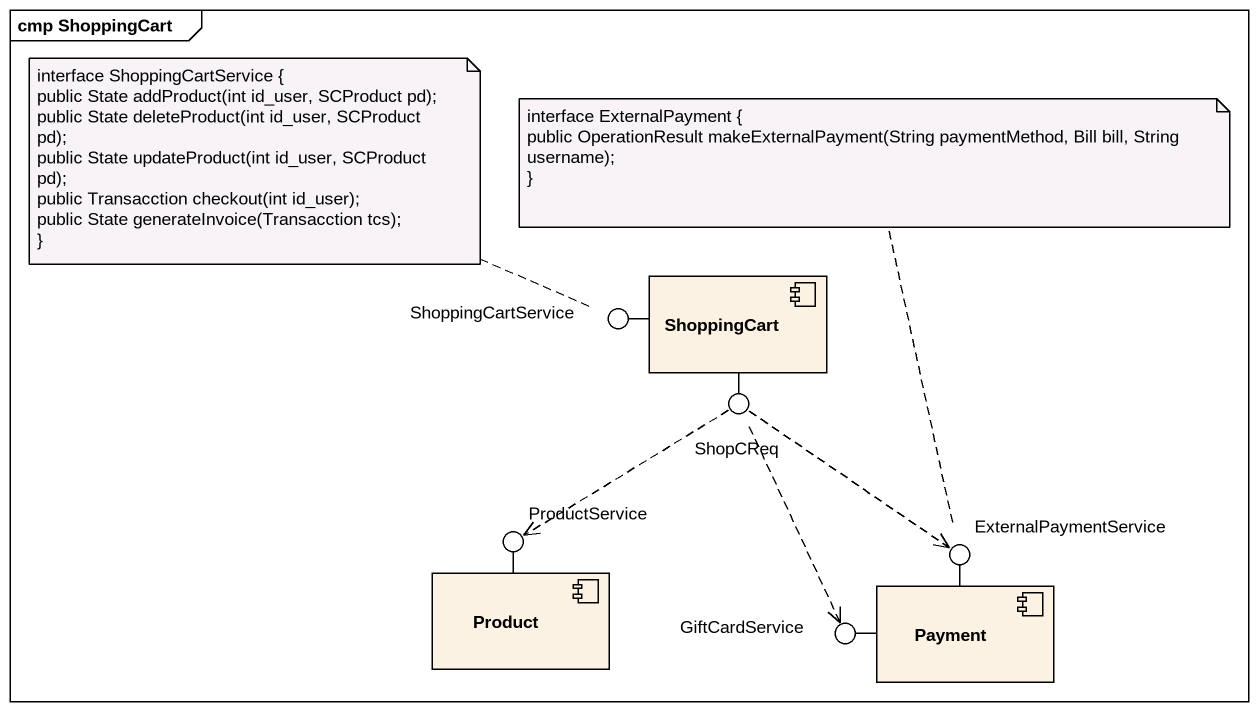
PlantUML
@startuml
mainframe cmp ShoppingCart
component ShoppingCart
() ShoppingCartService
() ShopCReq
() ProductService
() ExternalPaymentService
component Product
component Payment
() GiftCardService
ShoppingCart -left- ShoppingCartService
ShoppingCart -- ShopCReq
Product -up- ProductService
Payment -up- ExternalPaymentService
Payment -left- GiftCardService
ShopCReq ..> ProductService
ShopCReq ..> ExternalPaymentService
ShopCReq ..> GiftCardService
note left of ShoppingCartService
  interface ShoppingCartService {
  public State addProduct(int id_user, SCProduct pd);
  public State deleteProduct(int id_user, SCProduct pd);
  public State updateProduct(int id_user, SCProduct pd);
  public Transacction checkout(int id_user);
  public State generateInvoice(Transacction tcs);
  ~}
end note
note top of ExternalPaymentService
  interface ExternalPayment {
  public OperationResult makeExternalPayment(String paymentMethod, Bill bill, String username);
  ~}
end note
@enduml
